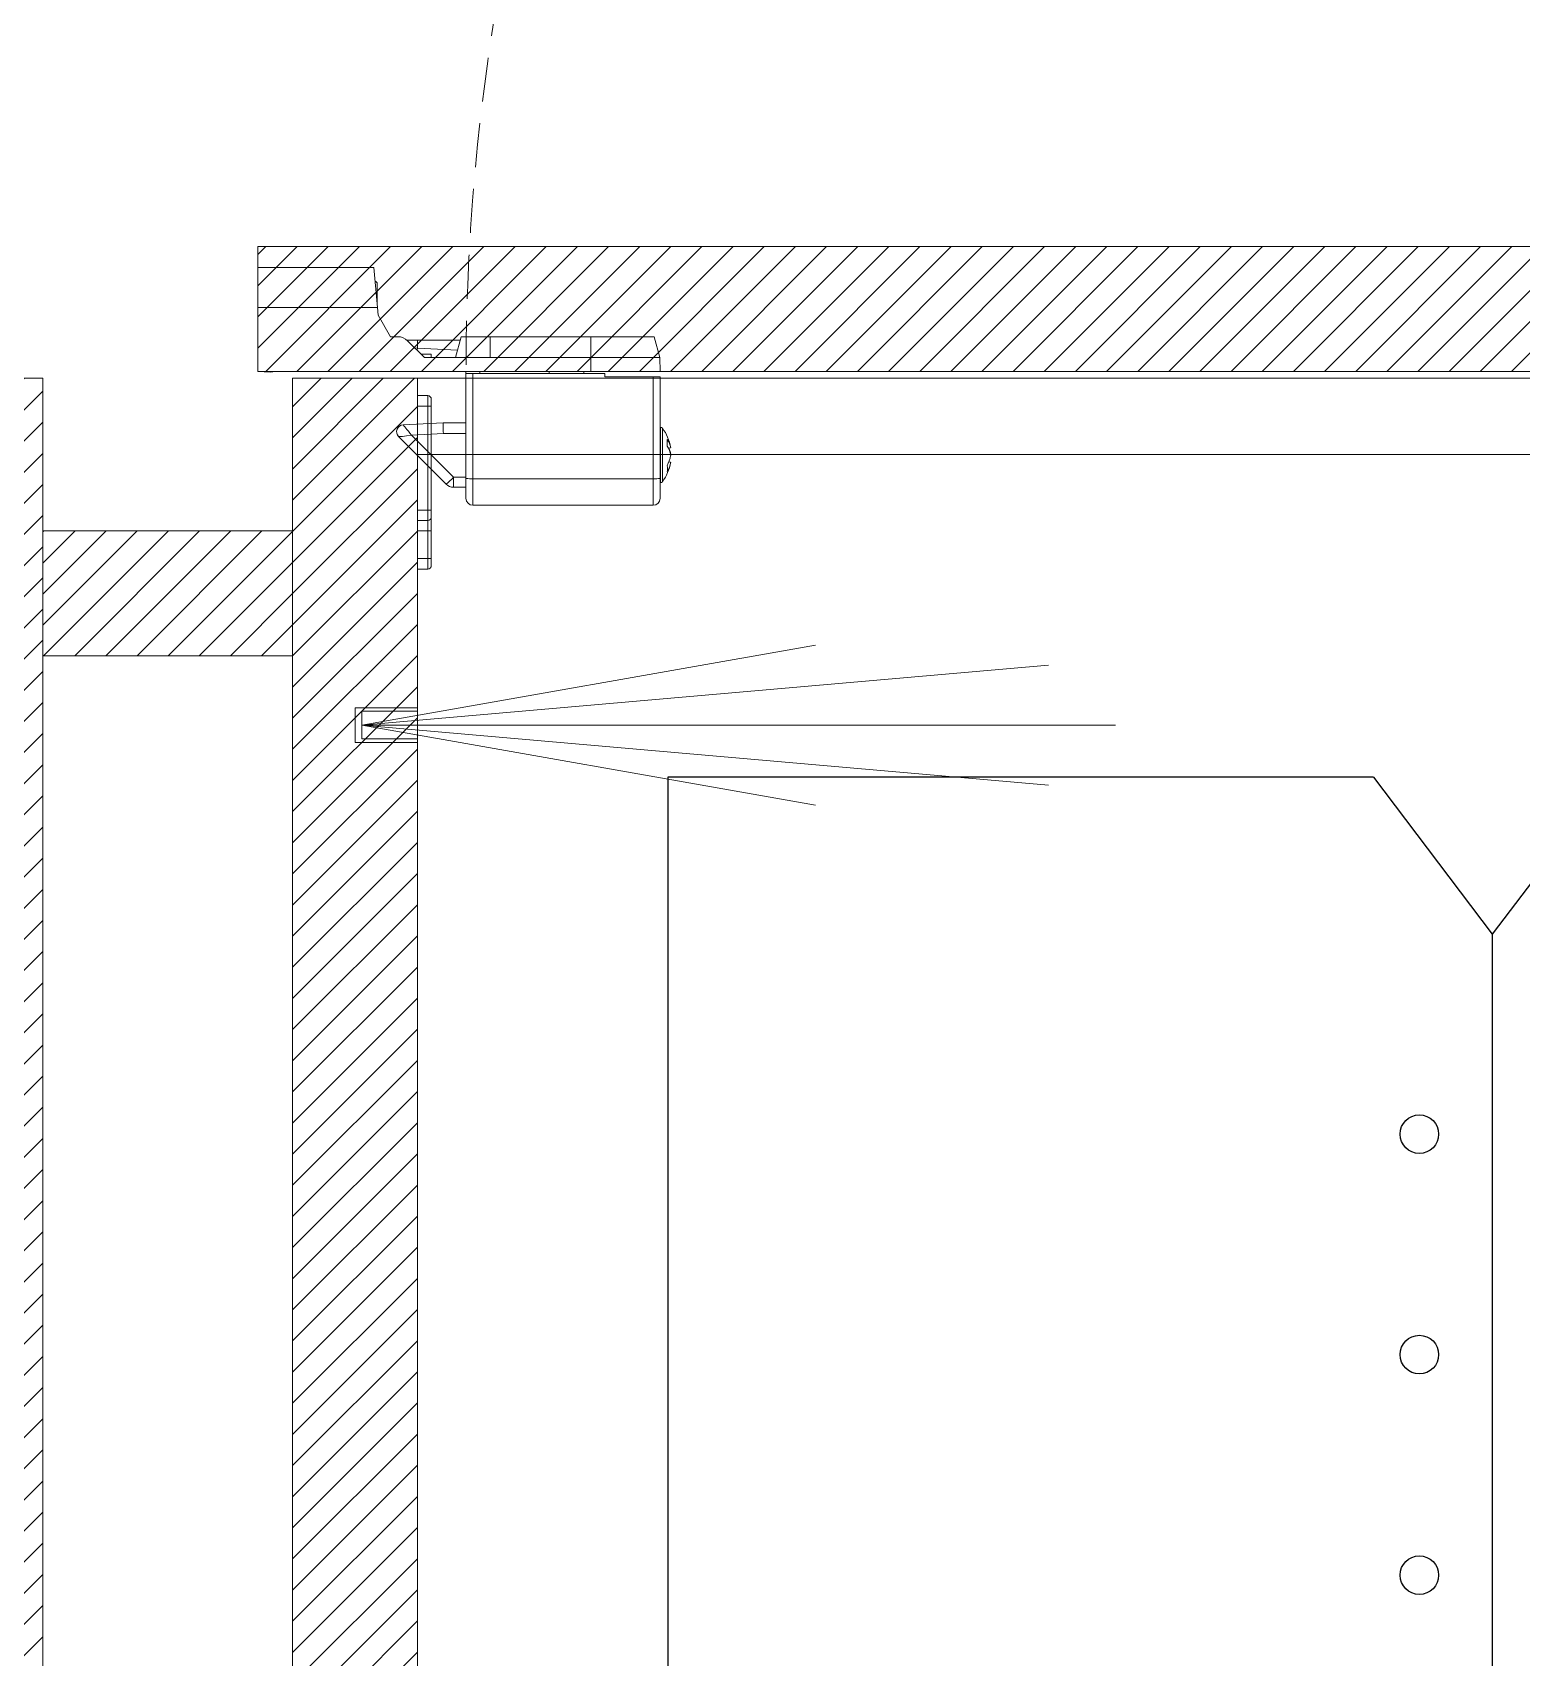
# Model space of a CAD drawing. Header units: millimetres. Extents: x 126 to 12547, y 1644 to 26714.
# Drawn here: x 12125.4 to 12340.1, y 2041.4 to 2275.7 of the extents above; entities that cross this region are included whole.
import ezdxf

# ---------------------------------------------------------------- set-up
doc = ezdxf.new("R2010")
doc.units = ezdxf.units.MM
doc.linetypes.add('NASCOSTA', pattern=[9.525, 6.35, -3.175])
for name, color, linetype, lineweight in [('F_ARREDI', 7, 'Continuous', 5), ('F_FERRAMENTA', 253, 'Continuous', 5), ('F_MULTI laminato OPACO', 1, 'Continuous', 5), ('F_Proiezioni', 253, 'NASCOSTA', 9), ('F_STRIP-LED', 2, 'Continuous', 5)]:
    doc.layers.add(name, color=color, linetype=linetype, lineweight=lineweight)
doc.layers.add('VESTIARIO - clothing', color=185, linetype='Continuous')

# ---------------------------------------------------------------- blocks, each defined once
blk = doc.blocks.new('ARMADIO_camera master_sol.C_pianta')
at = {"layer": 'F_MULTI laminato OPACO', "transparency": 33554508}
h = blk.add_hatch(dxfattribs=at)
h.set_pattern_fill('ANSI31', color=256)
h.set_pattern_definition([(45, (384, 0), (-2.24506403, 2.24506403), [])])
h.paths.add_polyline_path([(717910.42, 531638.1), (717892.42, 531638.1), (717892.42, 531056.1), (717910.42, 531056.1)])
h = blk.add_hatch(dxfattribs=at)
h.set_pattern_fill('ANSI31', color=256)
h.paths.add_polyline_path([(717856.42, 531636.1), (717838.42, 531636.1), (717838.42, 531056.1), (717856.42, 531056.1)])
h = blk.add_hatch(dxfattribs=at)
h.set_pattern_fill('ANSI31', color=256)
h.paths.add_polyline_path([(717856.42, 531078.1), (717856.42, 531096.1), (717892.42, 531096.1), (717892.42, 531078.1)])
h = blk.add_hatch(dxfattribs=at)
h.set_pattern_fill('ANSI31', color=6)
h.paths.add_polyline_path([(717511.42, 531037.1), (717511.42, 531055.1), (717861.42, 531055.1), (717861.42, 531037.1)])
at = {"layer": 'F_FERRAMENTA'}
for p, q in [((717836.42, 531083.1), (717836.42, 531082.1)), ((717836.42, 531082.1), (717836.92, 531082.1)), ((717836.42, 531082.1), (717836.42, 531078.1)), ((717838.42, 531083.6), (717836.92, 531083.6)), ((717836.92, 531082.1), (717836.92, 531083.6)), ((717836.92, 531078.1), (717836.92, 531082.1)), ((717836.92, 531082.1), (717838.42, 531082.1)), ((717838.42, 531082.1), (717838.42, 531083.6)), ((717838.42, 531082.1), (717838.42, 531078.1)), ((717836.42, 531078.1), (717836.92, 531078.1)), ((717836.42, 531078.1), (717836.42, 531076.1)), ((717836.92, 531076.6), (717836.92, 531078.1)), ((717838.42, 531078.1), (717836.92, 531078.1)), ((717838.42, 531076.6), (717836.92, 531076.6)), ((717836.92, 531075.1), (717836.92, 531076.6)), ((717838.42, 531076.6), (717838.42, 531078.1)), ((717838.42, 531075.1), (717838.42, 531076.6)), ((717830.42, 531074.4), (717804.42, 531074.4)), ((717804.42, 531070.57), (717804.42, 531074.4)), ((717830.42, 531074.4), (717830.42, 531070.57)), ((717836.42, 531076.1), (717836.42, 531075.1)), ((717836.42, 531075.1), (717836.42, 531060.1)), ((717836.42, 531075.1), (717836.92, 531075.1)), ((717836.92, 531075.1), (717838.42, 531075.1)), ((717836.92, 531060.1), (717836.92, 531075.1)), ((717838.42, 531075.1), (717838.42, 531060.1)), ((717803.42, 531073.4), (717803.42, 531070.53)), ((717831.42, 531070.53), (717831.42, 531073.4)), ((717803.09, 531071), (717803.09, 531070.04)), ((717803.09, 531070.04), (717803.09, 531063.29)), ((717803.38, 531071.15), (717803.42, 531071.15)), ((717803.38, 531071.15), (717803.38, 531070.15)), ((717803.38, 531070.15), (717803.38, 531063.15)), ((717803.42, 531070.53), (717803.42, 531055.9)), ((717804.42, 531070.57), (717830.42, 531070.57)), ((717804.42, 531055.9), (717804.42, 531070.57)), ((717830.42, 531070.57), (717830.42, 531055.4)), ((717833.22, 531071.8), (717831.42, 531071.8)), ((717831.42, 531055.4), (717831.42, 531070.53)), ((717831.42, 531070.35), (717833.22, 531070.35)), ((717833.22, 531070.35), (717833.22, 531071.8)), ((717833.22, 531070.35), (717839.27, 531064.29)), ((717841.13, 531064.5), (717834.28, 531071.36)), ((717802.15, 531068.12), (717801.91, 531068.18)), ((717801.91, 531067.08), (717801.92, 531067.15)), ((717801.93, 531067.08), (717801.91, 531067.08)), ((717802.25, 531066.19), (717801.91, 531066.11)), ((717803.42, 531063.15), (717803.38, 531063.15)), ((717834.68, 531064.05), (717831.42, 531064.05)), ((717839.27, 531064.29), (717834.68, 531064.05)), ((717834.72, 531062.5), (717840.47, 531062.8)), ((717831.42, 531062.5), (717834.72, 531062.5)), ((717836.42, 531060.1), (717836.42, 531059.1)), ((717836.42, 531060.1), (717836.92, 531060.1)), ((717836.92, 531058.6), (717836.92, 531060.1)), ((717838.42, 531060.1), (717836.92, 531060.1)), ((717836.92, 531058.6), (717838.42, 531058.6)), ((717838.42, 531058.6), (717838.42, 531060.1)), ((717803.42, 531055.9), (717804.42, 531055.9)), ((717804.42, 531055.9), (717811.42, 531055.9)), ((717811.42, 531055.4), (717811.42, 531055.9)), ((717813.42, 531055.1), (717803.42, 531055.1)), ((717803.42, 531055.1), (717803.49, 531053.1)), ((717830.42, 531055.4), (717811.42, 531055.4)), ((717861.42, 531055.1), (717813.42, 531055.1)), ((717813.42, 531055.1), (717813.42, 531053.1)), ((717814.42, 531055.1), (717814.42, 531055.4)), ((717819.42, 531055.4), (717819.42, 531055.1)), ((717829.42, 531055.4), (717829.42, 531055.1)), ((717830.42, 531055.4), (717831.42, 531055.4)), ((717831.42, 531055.1), (717831.42, 531055.4)), ((717861.42, 531055.1), (717859.67, 531055.19)), ((717861.42, 531055.1), (717861.42, 531045.89)), ((717813.42, 531053.1), (717803.49, 531053.1)), ((717804.3, 531050.1), (717803.49, 531053.1)), ((717827.92, 531053.1), (717813.42, 531053.1)), ((717813.42, 531050.1), (717813.42, 531053.1)), ((717837.42, 531053.1), (717827.92, 531053.1)), ((717827.92, 531050.1), (717827.92, 531053.1)), ((717832.12, 531050.1), (717832.92, 531053.1)), ((717838.43, 531051.73), (717832.64, 531052.04)), ((717836.43, 531053.1), (717836.43, 531052.6)), ((717837.92, 531052.6), (717836.43, 531052.6)), ((717837.42, 531053.1), (717839.84, 531050.68)), ((717838.43, 531051.73), (717838.41, 531050.6)), ((717838.46, 531052.06), (717838.43, 531051.73)), ((717838.43, 531051.73), (717838.8, 531051.71)), ((717813.42, 531050.1), (717804.3, 531050.1)), ((717827.92, 531050.1), (717813.42, 531050.1)), ((717832.12, 531050.1), (717827.92, 531050.1)), ((717838.41, 531050.6), (717832.25, 531050.6)), ((717838.41, 531050.6), (717839.93, 531050.6)), ((717841.25, 531050.1), (717842.31, 531050.1)), ((717844.09, 531047.01), (717842.31, 531050.1)), ((717844.09, 531047.01), (717844.19, 531045.89)), ((717861.42, 531045.89), (717844.19, 531045.89)), ((717844.19, 531045.89), (717844.69, 531040.1)), ((717844.22, 531042.45), (717844.22, 531045.5)), ((717861.42, 531040.1), (717861.42, 531045.89)), ((717844.69, 531040.1), (717861.42, 531040.1))]:
    blk.add_line(p, q, dxfattribs=at)
for centre, radius, start, end in [((717836.92, 531083.1), 0.5, 90, 180), ((717836.92, 531076.1), 0.5, 90, 180), ((717804.42, 531073.4), 1, 90, 180), ((717830.42, 531073.4), 1, 0, 90), ((717805.45, 531067.64), 3.59, 147.6918, 171.2791), ((717808.32, 531067.15), 6.5, 143.6416, 170.174), ((717805.19, 531069.13), 2.81, 171.2697, 188.7303), ((717803.38, 531070.79), 0.36, 90, 143.6416), ((717804.17, 531064.81), 5.77, 87.5213, 97.474), ((717830.67, 531064.81), 5.77, 82.526, 92.4787), ((717833.22, 531070.3), 1.5, 45, 90), ((717842.89, 531061.19), 13.33, 130.2603, 136.5394), ((717806.32, 531066.53), 4.46, 150.8214, 171.196), ((717805.58, 531067.87), 3.74, 190.1218, 212.1171), ((717806.1, 531067.71), 4.24, 188.5177, 201.2963), ((717804.71, 531066.61), 2.85, 190.0844, 216.4738), ((717808.32, 531067.15), 6.5, 189.826, 216.3584), ((717806, 531065.4), 3.61, 172.3056, 187.6944), ((717803.38, 531063.51), 0.36, 216.3584, 270), ((717840.42, 531063.8), 1, 273.1567, 44.7959), ((717840.42, 531063.8), 1, 273, 45), ((717836.92, 531059.1), 0.5, 180, 270), ((717859.6, 531053.89), 1.3, 87, 111.8724), ((717841.25, 531052.1), 2, 225, 270), ((717844.57, 531042.45), 0.35, 180, 261.4241)]:
    blk.add_arc(centre, radius, start, end, dxfattribs=at)
at = {"layer": 'F_FERRAMENTA', "extrusion": (0, 0, -1)}
for centre, major_axis, ratio, start_param, end_param in [((717834.68, 531064), (-0.04, 1.5), 0.001006, 1.53238, 3.141593), ((717839.27, 531064.24), (1.85, 0.27), 0.03046, 4.716764, 6.260381), ((717839.27, 531064.24), (-1.2, 1.44), 0.019707, 1.54715, 3.090766), ((717839.95, 531064.27), (-0.53, 1.47), 0.001231, 3.076393, 3.141962)]:
    blk.add_ellipse(centre, major_axis=major_axis, ratio=ratio, start_param=start_param, end_param=end_param, dxfattribs=at)
at = {"layer": 'F_MULTI laminato OPACO'}
for points in [[(717526.42, 531636.1), (717838.42, 531636.1), (717838.42, 531056.1), (717526.42, 531056.1)], [(717856.42, 531636.1), (717838.42, 531636.1), (717838.42, 531056.1), (717856.42, 531056.1)], [(717910.42, 531636.1), (717892.42, 531636.1), (717892.42, 531056.1), (717910.42, 531056.1)], [(717526.42, 531615.1), (717838.42, 531615.1), (717838.42, 531067.1), (717526.42, 531067.1)], [(717847.42, 531108.6), (717847.42, 531103.6), (717838.42, 531103.6), (717838.42, 531108.6)], [(717856.42, 531078.1), (717856.42, 531096.1), (717892.42, 531096.1), (717892.42, 531078.1)]]:
    blk.add_lwpolyline(points, close=True, dxfattribs=at)
at = {"layer": 'F_MULTI laminato OPACO', "color": 6}
blk.add_lwpolyline([(717511.42, 531037.1), (717511.42, 531055.1), (717861.42, 531055.1), (717861.42, 531037.1)], close=True, dxfattribs=at)
at = {"layer": 'F_Proiezioni'}
blk.add_lwpolyline([(717511.42, 531055.1), (717511.42, 530735.1, 0.41363), (717831.42, 531055.1)], format="xyb", dxfattribs=at)
at = {"layer": 'F_STRIP-LED'}
for q in [(717781.01, 531117.63), (717747.44, 531114.76), (717737.75, 531106.1), (717747.44, 531097.44), (717781.01, 531094.56)]:
    blk.add_line((717846.42, 531106.1), q, dxfattribs=at)
blk.add_lwpolyline([(717846.42, 531108.1), (717846.42, 531104.1), (717838.42, 531104.1), (717838.42, 531108.1)], close=True, dxfattribs=at)
at = {"layer": 'VESTIARIO - clothing', "color": 3}
for p, q in [((717802.34, 531113.61), (717802.34, 531322.49)), ((717683.46, 531136.27), (717683.46, 531246.86)), ((717666.32, 531113.61), (717683.46, 531136.27)), ((717700.59, 531113.61), (717683.46, 531136.27)), ((717700.59, 531113.61), (717802.34, 531113.61))]:
    blk.add_line(p, q, dxfattribs=at)
for centre in [(717693.96, 531228.67), (717693.96, 531196.87), (717693.96, 531165.08)]:
    blk.add_circle(centre, 2.78, dxfattribs=at)

msp = doc.modelspace()

# ---------------------------------------------------------------- block references
at = {"layer": 'F_ARREDI', "color": 2, "lineweight": 5, "rotation": 180}
msp.add_blockref('ARMADIO_camera master_sol.C_pianta', (730019.29, 533281.93), dxfattribs=at)

doc.saveas('drawing.dxf')
